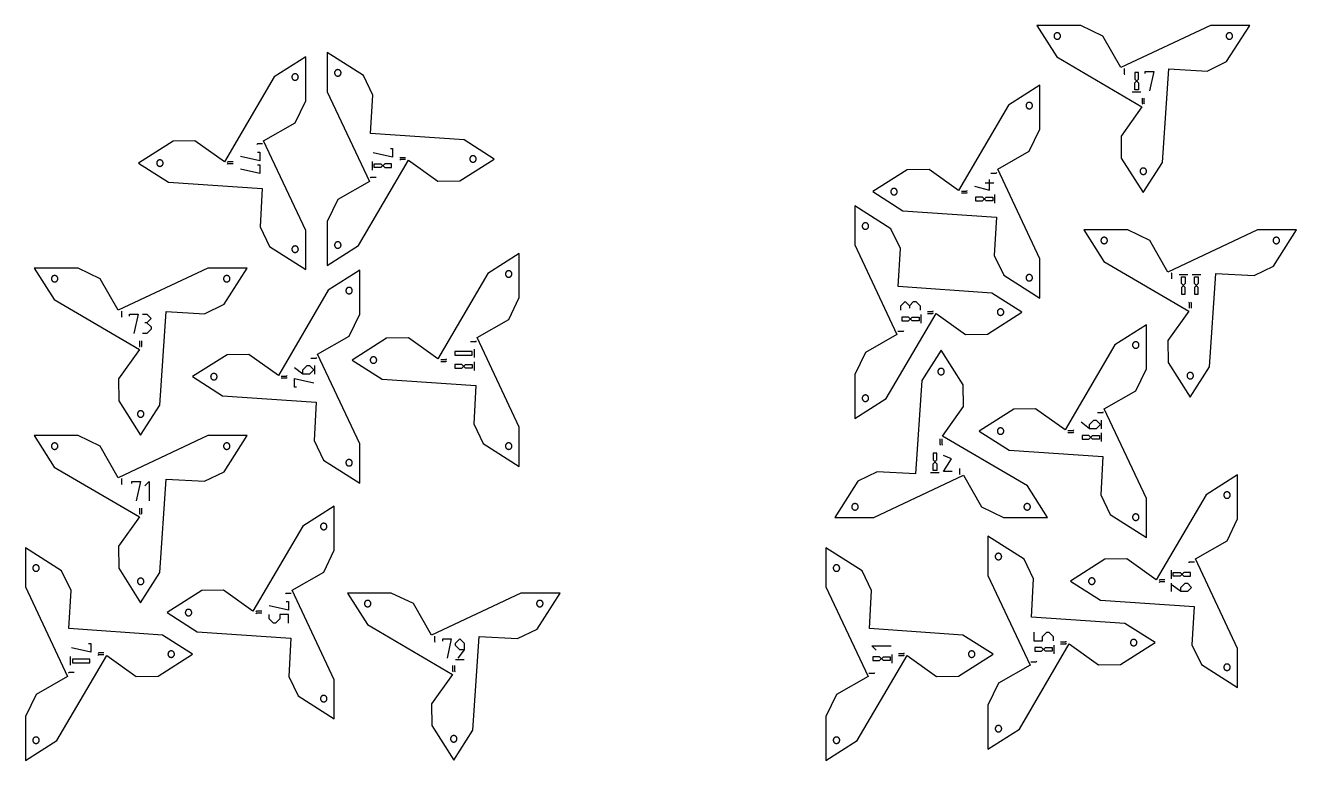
# Model space of a CAD drawing. Header units: centimetres. Extents: x 28 to 347, y 121 to 156.
# Drawn here: x 287.5 to 346.6, y 121.4 to 155.5 of the extents above; entities that cross this region are included whole.
import ezdxf

# ---------------------------------------------------------------- set-up
doc = ezdxf.new("R2010")
doc.units = ezdxf.units.CM
for name, color, linetype, true_color in [('Layer 01', 12, 'Continuous', 0xc80000), ('Layer 02', 192, 'Continuous', 0x7d26cd), ('Layer 03', 5, 'Continuous', 0x0000ff)]:
    doc.layers.add(name, color=color, linetype=linetype, true_color=true_color)

# ---------------------------------------------------------------- blocks, each defined once
blk = doc.blocks.new('k77')
at = {"layer": 'Layer 01'}
blk.add_lwpolyline([(300.525, 144.207), (300.525, 146.025), (298.566, 150.19), (300.033, 151.028), (300.525, 152.051), (300.525, 154.095), (299.064, 153.165), (296.745, 149.212), (295.378, 150.186), (294.361, 150.172), (292.758, 149.151), (294.156, 148.261), (298.506, 147.966), (298.406, 146.185), (298.845, 145.276)], close=True, dxfattribs=at)
for points in [[(300.033, 153), (299.883, 153), (299.883, 153.15), (299.883, 153.3), (300.033, 153.3), (300.183, 153.3), (300.183, 153.15), (300.183, 153), (300.033, 153)], [(293.75, 149), (293.6, 149), (293.6, 149.15), (293.6, 149.3), (293.75, 149.3), (293.9, 149.3), (293.9, 149.15), (293.9, 149), (293.75, 149)], [(300.033, 145), (299.883, 145), (299.883, 145.15), (299.883, 145.3), (300.033, 145.3), (300.183, 145.3), (300.183, 145.15), (300.183, 145), (300.033, 145)]]:
    blk.add_rational_spline(points, [1, 0.707106781187, 1, 0.707106781187, 1, 0.707106781187, 1, 0.707106781187, 1], degree=2, knots=[-0.9424778, -0.9424778, -0.9424778, -0.7068583, -0.7068583, -0.4712389, -0.4712389, -0.2356194, -0.2356194, 0, 0, 0], dxfattribs=at)
at = {"layer": 'Layer 02'}
for p, q in [((298.39, 149.263), (297.49, 149.463)), ((298.29, 149.663), (298.39, 149.663)), ((298.39, 149.663), (298.39, 149.263)), ((298.29, 149.063), (298.39, 149.063)), ((298.39, 149.063), (298.39, 148.663)), ((298.39, 148.663), (297.49, 148.863))]:
    blk.add_line(p, q, dxfattribs=at)
at = {"layer": 'Layer 03'}
for p, q in [((298.524, 150.039), (298.284, 150.039)), ((297.15, 149.209), (296.91, 149.209)), ((297.15, 149.119), (296.91, 149.119))]:
    blk.add_line(p, q, dxfattribs=at)
for centre in [(298.284, 150.009), (296.91, 149.179), (296.91, 149.089)]:
    blk.add_arc(centre, 0.03, 90, 180, dxfattribs=at)
blk = doc.blocks.new('k73')
at = {"layer": 'Layer 01'}
blk.add_lwpolyline([(297.799, 144.269), (295.981, 144.269), (291.816, 142.311), (290.977, 143.778), (289.955, 144.269), (287.91, 144.269), (288.84, 142.809), (292.794, 140.489), (291.82, 139.123), (291.834, 138.106), (292.855, 136.503), (293.744, 137.901), (294.04, 142.25), (295.821, 142.151), (296.729, 142.589)], close=True, dxfattribs=at)
for points in [[(289.006, 143.778), (289.006, 143.628), (288.856, 143.628), (288.706, 143.628), (288.706, 143.778), (288.706, 143.928), (288.856, 143.928), (289.006, 143.928), (289.006, 143.778)], [(297.006, 143.778), (297.006, 143.628), (296.856, 143.628), (296.706, 143.628), (296.706, 143.778), (296.706, 143.928), (296.856, 143.928), (297.006, 143.928), (297.006, 143.778)], [(293.006, 137.494), (293.006, 137.344), (292.856, 137.344), (292.706, 137.344), (292.706, 137.494), (292.706, 137.644), (292.856, 137.644), (293.006, 137.644), (293.006, 137.494)]]:
    blk.add_rational_spline(points, [1, 0.707106781187, 1, 0.707106781187, 1, 0.707106781187, 1, 0.707106781187, 1], degree=2, knots=[-0.9424778, -0.9424778, -0.9424778, -0.7068583, -0.7068583, -0.4712389, -0.4712389, -0.2356194, -0.2356194, 0, 0, 0], dxfattribs=at)
at = {"layer": 'Layer 02'}
for p, q in [((292.343, 142.035), (292.343, 142.135)), ((292.343, 142.135), (292.743, 142.135)), ((292.743, 142.135), (292.543, 141.235)), ((292.943, 142.135), (293.143, 142.135)), ((293.143, 142.135), (293.343, 141.935)), ((293.343, 141.935), (293.143, 141.735)), ((293.143, 141.235), (292.943, 141.235)), ((293.143, 141.735), (293.043, 141.735)), ((293.143, 141.735), (293.343, 141.535)), ((293.343, 141.435), (293.143, 141.235)), ((293.343, 141.535), (293.343, 141.435))]:
    blk.add_line(p, q, dxfattribs=at)
at = {"layer": 'Layer 03'}
for p, q in [((291.967, 142.269), (291.967, 142.029)), ((292.797, 140.895), (292.797, 140.655)), ((292.887, 140.895), (292.887, 140.655))]:
    blk.add_line(p, q, dxfattribs=at)
for centre in [(291.997, 142.029), (292.827, 140.655), (292.917, 140.655)]:
    blk.add_arc(centre, 0.03, 180, 270, dxfattribs=at)
blk = doc.blocks.new('k71')
at = {"layer": 'Layer 01'}
blk.add_lwpolyline([(297.799, 136.489), (295.981, 136.489), (291.816, 134.531), (290.977, 135.998), (289.955, 136.489), (287.91, 136.489), (288.84, 135.028), (292.794, 132.709), (291.82, 131.343), (291.834, 130.325), (292.855, 128.723), (293.744, 130.12), (294.04, 134.47), (295.821, 134.371), (296.729, 134.809)], close=True, dxfattribs=at)
for points in [[(289.006, 135.998), (289.006, 135.848), (288.856, 135.848), (288.706, 135.848), (288.706, 135.998), (288.706, 136.148), (288.856, 136.148), (289.006, 136.148), (289.006, 135.998)], [(297.006, 135.998), (297.006, 135.848), (296.856, 135.848), (296.706, 135.848), (296.706, 135.998), (296.706, 136.148), (296.856, 136.148), (297.006, 136.148), (297.006, 135.998)], [(293.006, 129.714), (293.006, 129.564), (292.856, 129.564), (292.706, 129.564), (292.706, 129.714), (292.706, 129.864), (292.856, 129.864), (293.006, 129.864), (293.006, 129.714)]]:
    blk.add_rational_spline(points, [1, 0.707106781187, 1, 0.707106781187, 1, 0.707106781187, 1, 0.707106781187, 1], degree=2, knots=[-0.9424778, -0.9424778, -0.9424778, -0.7068583, -0.7068583, -0.4712389, -0.4712389, -0.2356194, -0.2356194, 0, 0, 0], dxfattribs=at)
at = {"layer": 'Layer 02'}
for p, q in [((292.443, 134.255), (292.443, 134.355)), ((292.443, 134.355), (292.843, 134.355)), ((292.843, 134.355), (292.643, 133.455)), ((293.043, 134.155), (293.243, 134.355)), ((293.243, 134.355), (293.243, 133.455))]:
    blk.add_line(p, q, dxfattribs=at)
at = {"layer": 'Layer 03'}
for p, q in [((291.967, 134.489), (291.967, 134.249)), ((292.797, 133.115), (292.797, 132.875)), ((292.887, 133.115), (292.887, 132.875))]:
    blk.add_line(p, q, dxfattribs=at)
for centre in [(291.997, 134.249), (292.827, 132.875), (292.917, 132.875)]:
    blk.add_arc(centre, 0.03, 180, 270, dxfattribs=at)
blk = doc.blocks.new('k70')
at = {"layer": 'Layer 01'}
blk.add_lwpolyline([(287.499, 131.276), (287.499, 129.458), (289.458, 125.293), (287.991, 124.455), (287.499, 123.432), (287.499, 121.387), (288.96, 122.317), (291.279, 126.271), (292.646, 125.297), (293.663, 125.311), (295.266, 126.332), (293.868, 127.222), (289.519, 127.517), (289.618, 129.298), (289.179, 130.207)], close=True, dxfattribs=at)
for points in [[(287.991, 130.183), (287.841, 130.183), (287.841, 130.333), (287.841, 130.483), (287.991, 130.483), (288.141, 130.483), (288.141, 130.333), (288.141, 130.183), (287.991, 130.183)], [(294.274, 126.183), (294.124, 126.183), (294.124, 126.333), (294.124, 126.483), (294.274, 126.483), (294.424, 126.483), (294.424, 126.333), (294.424, 126.183), (294.274, 126.183)], [(287.991, 122.183), (287.841, 122.183), (287.841, 122.333), (287.841, 122.483), (287.991, 122.483), (288.141, 122.483), (288.141, 122.333), (288.141, 122.183), (287.991, 122.183)]]:
    blk.add_rational_spline(points, [1, 0.707106781187, 1, 0.707106781187, 1, 0.707106781187, 1, 0.707106781187, 1], degree=2, knots=[-0.9424778, -0.9424778, -0.9424778, -0.7068583, -0.7068583, -0.4712389, -0.4712389, -0.2356194, -0.2356194, 0, 0, 0], dxfattribs=at)
at = {"layer": 'Layer 02'}
for p, q in [((290.534, 126.42), (289.634, 126.62)), ((290.434, 126.82), (290.534, 126.82)), ((290.534, 126.82), (290.534, 126.42)), ((289.584, 126.22), (289.584, 125.82)), ((290.487, 126.105), (289.681, 126.105)), ((289.681, 126.105), (289.681, 125.935)), ((289.681, 125.935), (290.487, 125.935)), ((290.487, 125.935), (290.487, 126.105))]:
    blk.add_line(p, q, dxfattribs=at)
at = {"layer": 'Layer 03'}
for p, q in [((291.144, 126.394), (290.904, 126.394)), ((291.144, 126.304), (290.904, 126.304)), ((289.77, 125.474), (289.53, 125.474))]:
    blk.add_line(p, q, dxfattribs=at)
for centre in [(290.904, 126.364), (290.904, 126.274), (289.53, 125.444)]:
    blk.add_arc(centre, 0.03, 90, 180, dxfattribs=at)
blk = doc.blocks.new('k75')
at = {"layer": 'Layer 01'}
blk.add_lwpolyline([(301.855, 123.323), (301.855, 125.141), (299.896, 129.306), (301.363, 130.144), (301.855, 131.167), (301.855, 133.211), (300.394, 132.281), (298.075, 128.327), (296.708, 129.302), (295.691, 129.287), (294.088, 128.267), (295.486, 127.377), (299.836, 127.081), (299.736, 125.301), (300.175, 124.392)], close=True, dxfattribs=at)
for points in [[(301.363, 132.115), (301.213, 132.115), (301.213, 132.265), (301.213, 132.415), (301.363, 132.415), (301.513, 132.415), (301.513, 132.265), (301.513, 132.115), (301.363, 132.115)], [(295.08, 128.115), (294.93, 128.115), (294.93, 128.265), (294.93, 128.415), (295.08, 128.415), (295.23, 128.415), (295.23, 128.265), (295.23, 128.115), (295.08, 128.115)], [(301.363, 124.115), (301.213, 124.115), (301.213, 124.265), (301.213, 124.415), (301.363, 124.415), (301.513, 124.415), (301.513, 124.265), (301.513, 124.115), (301.363, 124.115)]]:
    blk.add_rational_spline(points, [1, 0.707106781187, 1, 0.707106781187, 1, 0.707106781187, 1, 0.707106781187, 1], degree=2, knots=[-0.9424778, -0.9424778, -0.9424778, -0.7068583, -0.7068583, -0.4712389, -0.4712389, -0.2356194, -0.2356194, 0, 0, 0], dxfattribs=at)
at = {"layer": 'Layer 02'}
for p, q in [((299.721, 128.378), (298.821, 128.578)), ((299.621, 128.778), (299.721, 128.778)), ((299.721, 128.778), (299.721, 128.378)), ((298.821, 127.978), (298.821, 128.178)), ((299.021, 127.778), (298.821, 127.978)), ((299.121, 127.778), (299.021, 127.778)), ((299.321, 127.978), (299.121, 127.778)), ((299.721, 128.178), (299.321, 128.178)), ((299.321, 128.178), (299.321, 127.978)), ((299.721, 127.778), (299.721, 128.178))]:
    blk.add_line(p, q, dxfattribs=at)
at = {"layer": 'Layer 03'}
for p, q in [((299.855, 129.154), (299.615, 129.154)), ((298.48, 128.325), (298.24, 128.325)), ((298.48, 128.235), (298.24, 128.235))]:
    blk.add_line(p, q, dxfattribs=at)
for centre in [(299.615, 129.124), (298.24, 128.295), (298.24, 128.205)]:
    blk.add_arc(centre, 0.03, 90, 180, dxfattribs=at)
blk = doc.blocks.new('k76')
at = {"layer": 'Layer 01'}
blk.add_lwpolyline([(303.034, 134.283), (303.034, 136.101), (301.075, 140.266), (302.542, 141.104), (303.034, 142.127), (303.034, 144.172), (301.573, 143.242), (299.253, 139.288), (297.887, 140.262), (296.87, 140.248), (295.267, 139.227), (296.665, 138.337), (301.014, 138.042), (300.915, 136.261), (301.354, 135.352)], close=True, dxfattribs=at)
for points in [[(302.542, 143.376), (302.692, 143.376), (302.692, 143.226), (302.692, 143.076), (302.542, 143.076), (302.392, 143.076), (302.392, 143.226), (302.392, 143.376), (302.542, 143.376)], [(296.258, 139.376), (296.408, 139.376), (296.408, 139.226), (296.408, 139.076), (296.258, 139.076), (296.108, 139.076), (296.108, 139.226), (296.108, 139.376), (296.258, 139.376)], [(302.542, 135.376), (302.692, 135.376), (302.692, 135.226), (302.692, 135.076), (302.542, 135.076), (302.392, 135.076), (302.392, 135.226), (302.392, 135.376), (302.542, 135.376)]]:
    blk.add_rational_spline(points, [1, 0.707106781187, 1, 0.707106781187, 1, 0.707106781187, 1, 0.707106781187, 1], degree=2, knots=[-0.9424778, -0.9424778, -0.9424778, -0.7068583, -0.7068583, -0.4712389, -0.4712389, -0.2356194, -0.2356194, 0, 0, 0], dxfattribs=at)
at = {"layer": 'Layer 02'}
for p, q in [((300.399, 139.339), (299.999, 139.639)), ((300.399, 139.539), (300.599, 139.739)), ((300.399, 139.339), (300.399, 139.539)), ((300.599, 139.739), (300.699, 139.739)), ((300.699, 139.739), (300.899, 139.539)), ((300.899, 139.539), (300.699, 139.339)), ((300.949, 139.339), (300.949, 139.739)), ((299.999, 138.739), (299.999, 139.139)), ((299.999, 139.139), (300.899, 138.939)), ((300.699, 139.339), (300.399, 139.339)), ((300.099, 138.739), (299.999, 138.739))]:
    blk.add_line(p, q, dxfattribs=at)
at = {"layer": 'Layer 03'}
for p, q in [((300.763, 140.085), (301.003, 140.085)), ((299.389, 139.255), (299.629, 139.255)), ((299.389, 139.165), (299.629, 139.165))]:
    blk.add_line(p, q, dxfattribs=at)
for centre in [(301.003, 140.115), (299.629, 139.285), (299.629, 139.195)]:
    blk.add_arc(centre, 0.03, 270, 0, dxfattribs=at)
blk = doc.blocks.new('k78')
at = {"layer": 'Layer 01'}
blk.add_lwpolyline([(301.525, 154.285), (301.525, 152.467), (303.483, 148.302), (302.017, 147.464), (301.525, 146.441), (301.525, 144.397), (302.986, 145.327), (305.305, 149.28), (306.671, 148.306), (307.689, 148.321), (309.291, 149.341), (307.894, 150.231), (303.544, 150.526), (303.644, 152.307), (303.205, 153.216)], close=True, dxfattribs=at)
for points in [[(302.017, 153.193), (301.867, 153.193), (301.867, 153.343), (301.867, 153.493), (302.017, 153.493), (302.167, 153.493), (302.167, 153.343), (302.167, 153.193), (302.017, 153.193)], [(308.3, 149.193), (308.15, 149.193), (308.15, 149.343), (308.15, 149.493), (308.3, 149.493), (308.45, 149.493), (308.45, 149.343), (308.45, 149.193), (308.3, 149.193)], [(302.017, 145.193), (301.867, 145.193), (301.867, 145.343), (301.867, 145.493), (302.017, 145.493), (302.167, 145.493), (302.167, 145.343), (302.167, 145.193), (302.017, 145.193)]]:
    blk.add_rational_spline(points, [1, 0.707106781187, 1, 0.707106781187, 1, 0.707106781187, 1, 0.707106781187, 1], degree=2, knots=[-0.9424778, -0.9424778, -0.9424778, -0.7068583, -0.7068583, -0.4712389, -0.4712389, -0.2356194, -0.2356194, 0, 0, 0], dxfattribs=at)
at = {"layer": 'Layer 02'}
for p, q in [((304.559, 149.429), (303.659, 149.629)), ((304.459, 149.829), (304.559, 149.829)), ((304.559, 149.829), (304.559, 149.429)), ((303.609, 149.229), (303.609, 148.829)), ((303.706, 148.944), (303.706, 149.114)), ((303.706, 149.114), (304.022, 149.114)), ((304.022, 148.944), (303.706, 148.944)), ((304.197, 149.114), (304.022, 148.944)), ((304.022, 149.114), (304.197, 148.944)), ((304.512, 149.114), (304.197, 149.114)), ((304.197, 148.944), (304.512, 148.944)), ((304.512, 148.944), (304.512, 149.114))]:
    blk.add_line(p, q, dxfattribs=at)
at = {"layer": 'Layer 03'}
for p, q in [((305.169, 149.403), (304.929, 149.403)), ((305.169, 149.313), (304.929, 149.313)), ((303.795, 148.484), (303.555, 148.484))]:
    blk.add_line(p, q, dxfattribs=at)
for centre in [(304.929, 149.373), (304.929, 149.283), (303.555, 148.454)]:
    blk.add_arc(centre, 0.03, 90, 180, dxfattribs=at)
blk = doc.blocks.new('k80')
at = {"layer": 'Layer 01'}
blk.add_lwpolyline([(310.45, 135.057), (310.45, 136.875), (308.491, 141.04), (309.958, 141.878), (310.45, 142.901), (310.45, 144.945), (308.989, 144.015), (306.67, 140.061), (305.303, 141.036), (304.286, 141.021), (302.683, 140.001), (304.081, 139.111), (308.431, 138.815), (308.331, 137.035), (308.77, 136.126)], close=True, dxfattribs=at)
for points in [[(309.958, 144.149), (310.108, 144.149), (310.108, 143.999), (310.108, 143.849), (309.958, 143.849), (309.808, 143.849), (309.808, 143.999), (309.808, 144.149), (309.958, 144.149)], [(303.675, 140.149), (303.825, 140.149), (303.825, 139.999), (303.825, 139.849), (303.675, 139.849), (303.525, 139.849), (303.525, 139.999), (303.525, 140.149), (303.675, 140.149)], [(309.958, 136.149), (310.108, 136.149), (310.108, 135.999), (310.108, 135.849), (309.958, 135.849), (309.808, 135.849), (309.808, 135.999), (309.808, 136.149), (309.958, 136.149)]]:
    blk.add_rational_spline(points, [1, 0.707106781187, 1, 0.707106781187, 1, 0.707106781187, 1, 0.707106781187, 1], degree=2, knots=[-0.9424778, -0.9424778, -0.9424778, -0.7068583, -0.7068583, -0.4712389, -0.4712389, -0.2356194, -0.2356194, 0, 0, 0], dxfattribs=at)
at = {"layer": 'Layer 02'}
for p, q in [((308.268, 140.397), (307.463, 140.397)), ((307.463, 140.397), (307.463, 140.228)), ((307.463, 140.228), (308.268, 140.228)), ((308.268, 140.228), (308.268, 140.397)), ((308.365, 140.112), (308.365, 140.512)), ((307.778, 139.797), (307.463, 139.797)), ((307.463, 139.797), (307.463, 139.628)), ((307.463, 139.628), (307.778, 139.628)), ((307.778, 139.628), (307.953, 139.797)), ((307.953, 139.628), (307.778, 139.797)), ((307.953, 139.797), (308.268, 139.797)), ((308.268, 139.628), (307.953, 139.628)), ((308.268, 139.797), (308.268, 139.628)), ((308.365, 139.512), (308.365, 139.912))]:
    blk.add_line(p, q, dxfattribs=at)
at = {"layer": 'Layer 03'}
for p, q in [((308.179, 140.858), (308.419, 140.858)), ((306.805, 140.029), (307.045, 140.029)), ((306.805, 139.939), (307.045, 139.939))]:
    blk.add_line(p, q, dxfattribs=at)
for centre in [(308.419, 140.888), (307.045, 140.059), (307.045, 139.969)]:
    blk.add_arc(centre, 0.03, 270, 0, dxfattribs=at)
blk = doc.blocks.new('k79')
at = {"layer": 'Layer 01'}
blk.add_lwpolyline([(312.348, 129.174), (310.53, 129.174), (306.365, 127.216), (305.527, 128.682), (304.504, 129.174), (302.46, 129.174), (303.39, 127.713), (307.343, 125.394), (306.369, 124.028), (306.384, 123.01), (307.404, 121.407), (308.294, 122.805), (308.589, 127.155), (310.37, 127.055), (311.279, 127.494)], close=True, dxfattribs=at)
for points in [[(303.556, 128.682), (303.556, 128.532), (303.406, 128.532), (303.256, 128.532), (303.256, 128.682), (303.256, 128.832), (303.406, 128.832), (303.556, 128.832), (303.556, 128.682)], [(311.556, 128.682), (311.556, 128.532), (311.406, 128.532), (311.256, 128.532), (311.256, 128.682), (311.256, 128.832), (311.406, 128.832), (311.556, 128.832), (311.556, 128.682)], [(307.556, 122.399), (307.556, 122.249), (307.406, 122.249), (307.256, 122.249), (307.256, 122.399), (307.256, 122.549), (307.406, 122.549), (307.556, 122.549), (307.556, 122.399)]]:
    blk.add_rational_spline(points, [1, 0.707106781187, 1, 0.707106781187, 1, 0.707106781187, 1, 0.707106781187, 1], degree=2, knots=[-0.9424778, -0.9424778, -0.9424778, -0.7068583, -0.7068583, -0.4712389, -0.4712389, -0.2356194, -0.2356194, 0, 0, 0], dxfattribs=at)
at = {"layer": 'Layer 02'}
for p, q in [((306.892, 126.94), (306.892, 127.04)), ((306.892, 127.04), (307.292, 127.04)), ((307.292, 127.04), (307.092, 126.14)), ((307.492, 126.84), (307.692, 127.04)), ((307.692, 127.04), (307.892, 126.84)), ((307.492, 126.74), (307.492, 126.84)), ((307.692, 126.54), (307.492, 126.74)), ((307.892, 126.54), (307.592, 126.14)), ((307.892, 126.54), (307.692, 126.54)), ((307.892, 126.84), (307.892, 126.54)), ((307.492, 126.09), (307.892, 126.09))]:
    blk.add_line(p, q, dxfattribs=at)
at = {"layer": 'Layer 03'}
for p, q in [((306.517, 127.174), (306.517, 126.934)), ((307.346, 125.8), (307.346, 125.56)), ((307.436, 125.8), (307.436, 125.56))]:
    blk.add_line(p, q, dxfattribs=at)
for centre in [(306.547, 126.934), (307.376, 125.56), (307.466, 125.56)]:
    blk.add_arc(centre, 0.03, 180, 270, dxfattribs=at)
blk = doc.blocks.new('k87')
at = {"layer": 'Layer 01'}
blk.add_lwpolyline([(344.395, 155.548), (342.577, 155.548), (338.412, 153.59), (337.573, 155.056), (336.551, 155.548), (334.506, 155.548), (335.436, 154.087), (339.39, 151.768), (338.416, 150.402), (338.43, 149.384), (339.451, 147.781), (340.341, 149.179), (340.636, 153.529), (342.417, 153.429), (343.325, 153.868)], close=True, dxfattribs=at)
for points in [[(335.602, 155.056), (335.602, 154.906), (335.452, 154.906), (335.302, 154.906), (335.302, 155.056), (335.302, 155.206), (335.452, 155.206), (335.602, 155.206), (335.602, 155.056)], [(343.602, 155.056), (343.602, 154.906), (343.452, 154.906), (343.302, 154.906), (343.302, 155.056), (343.302, 155.206), (343.452, 155.206), (343.602, 155.206), (343.602, 155.056)], [(339.602, 148.773), (339.602, 148.623), (339.452, 148.623), (339.302, 148.623), (339.302, 148.773), (339.302, 148.923), (339.452, 148.923), (339.602, 148.923), (339.602, 148.773)]]:
    blk.add_rational_spline(points, [1, 0.707106781187, 1, 0.707106781187, 1, 0.707106781187, 1, 0.707106781187, 1], degree=2, knots=[-0.9424778, -0.9424778, -0.9424778, -0.7068583, -0.7068583, -0.4712389, -0.4712389, -0.2356194, -0.2356194, 0, 0, 0], dxfattribs=at)
at = {"layer": 'Layer 02'}
for p, q in [((339.054, 153.367), (339.054, 153.051)), ((339.224, 153.367), (339.054, 153.367)), ((339.054, 153.051), (339.224, 152.876)), ((339.054, 152.876), (339.224, 153.051)), ((339.224, 153.051), (339.224, 153.367)), ((339.539, 153.314), (339.539, 153.414)), ((339.539, 153.414), (339.939, 153.414)), ((339.939, 153.414), (339.739, 152.514)), ((338.939, 152.464), (339.339, 152.464)), ((339.054, 152.561), (339.054, 152.876)), ((339.224, 152.561), (339.054, 152.561)), ((339.224, 152.876), (339.224, 152.561))]:
    blk.add_line(p, q, dxfattribs=at)
at = {"layer": 'Layer 03'}
for p, q in [((338.563, 153.548), (338.563, 153.308)), ((339.393, 152.174), (339.393, 151.934)), ((339.483, 152.174), (339.483, 151.934))]:
    blk.add_line(p, q, dxfattribs=at)
for centre in [(338.593, 153.308), (339.423, 151.934), (339.513, 151.934)]:
    blk.add_arc(centre, 0.03, 180, 270, dxfattribs=at)
blk = doc.blocks.new('k84')
at = {"layer": 'Layer 01'}
blk.add_lwpolyline([(334.643, 142.88), (334.643, 144.698), (332.684, 148.863), (334.151, 149.702), (334.643, 150.724), (334.643, 152.769), (333.182, 151.839), (330.862, 147.885), (329.496, 148.86), (328.479, 148.845), (326.876, 147.825), (328.274, 146.935), (332.623, 146.639), (332.524, 144.859), (332.963, 143.95)], close=True, dxfattribs=at)
for points in [[(334.151, 151.973), (334.301, 151.973), (334.301, 151.823), (334.301, 151.673), (334.151, 151.673), (334.001, 151.673), (334.001, 151.823), (334.001, 151.973), (334.151, 151.973)], [(327.867, 147.973), (328.017, 147.973), (328.017, 147.823), (328.017, 147.673), (327.867, 147.673), (327.717, 147.673), (327.717, 147.823), (327.717, 147.973), (327.867, 147.973)], [(334.151, 143.973), (334.301, 143.973), (334.301, 143.823), (334.301, 143.673), (334.151, 143.673), (334.001, 143.673), (334.001, 143.823), (334.001, 143.973), (334.151, 143.973)]]:
    blk.add_rational_spline(points, [1, 0.707106781187, 1, 0.707106781187, 1, 0.707106781187, 1, 0.707106781187, 1], degree=2, knots=[-0.9424778, -0.9424778, -0.9424778, -0.7068583, -0.7068583, -0.4712389, -0.4712389, -0.2356194, -0.2356194, 0, 0, 0], dxfattribs=at)
at = {"layer": 'Layer 02'}
for p, q in [((332.308, 147.886), (332.308, 148.386)), ((331.608, 148.086), (332.308, 147.886)), ((332.108, 148.236), (332.508, 148.236)), ((331.971, 147.571), (331.655, 147.571)), ((331.655, 147.571), (331.655, 147.401)), ((331.655, 147.401), (331.971, 147.401)), ((331.971, 147.401), (332.146, 147.571)), ((332.146, 147.401), (331.971, 147.571)), ((332.146, 147.571), (332.461, 147.571)), ((332.461, 147.401), (332.146, 147.401)), ((332.461, 147.571), (332.461, 147.401)), ((332.558, 147.286), (332.558, 147.686))]:
    blk.add_line(p, q, dxfattribs=at)
at = {"layer": 'Layer 03'}
for p, q in [((332.372, 148.682), (332.612, 148.682)), ((330.998, 147.852), (331.238, 147.852)), ((330.998, 147.762), (331.238, 147.762))]:
    blk.add_line(p, q, dxfattribs=at)
for centre in [(332.612, 148.712), (331.238, 147.882), (331.238, 147.792)]:
    blk.add_arc(centre, 0.03, 270, 0, dxfattribs=at)
blk = doc.blocks.new('k83')
at = {"layer": 'Layer 01'}
blk.add_lwpolyline([(326.044, 147.169), (326.044, 145.351), (328.003, 141.186), (326.536, 140.347), (326.044, 139.325), (326.044, 137.28), (327.505, 138.21), (329.824, 142.164), (331.191, 141.189), (332.208, 141.204), (333.811, 142.224), (332.413, 143.114), (328.063, 143.41), (328.163, 145.19), (327.724, 146.099)], close=True, dxfattribs=at)
for points in [[(326.536, 146.376), (326.686, 146.376), (326.686, 146.226), (326.686, 146.076), (326.536, 146.076), (326.386, 146.076), (326.386, 146.226), (326.386, 146.376), (326.536, 146.376)], [(332.819, 142.376), (332.969, 142.376), (332.969, 142.226), (332.969, 142.076), (332.819, 142.076), (332.669, 142.076), (332.669, 142.226), (332.669, 142.376), (332.819, 142.376)], [(326.536, 138.376), (326.686, 138.376), (326.686, 138.226), (326.686, 138.076), (326.536, 138.076), (326.386, 138.076), (326.386, 138.226), (326.386, 138.376), (326.536, 138.376)]]:
    blk.add_rational_spline(points, [1, 0.707106781187, 1, 0.707106781187, 1, 0.707106781187, 1, 0.707106781187, 1], degree=2, knots=[-0.9424778, -0.9424778, -0.9424778, -0.7068583, -0.7068583, -0.4712389, -0.4712389, -0.2356194, -0.2356194, 0, 0, 0], dxfattribs=at)
at = {"layer": 'Layer 02'}
for p, q in [((328.179, 142.513), (328.379, 142.713)), ((328.179, 142.313), (328.179, 142.513)), ((328.379, 142.713), (328.579, 142.513)), ((328.579, 142.513), (328.779, 142.713)), ((328.579, 142.513), (328.579, 142.413)), ((328.779, 142.713), (328.879, 142.713)), ((328.879, 142.713), (329.079, 142.513)), ((329.079, 142.513), (329.079, 142.313)), ((328.541, 141.998), (328.226, 141.998)), ((328.226, 141.998), (328.226, 141.828)), ((328.226, 141.828), (328.541, 141.828)), ((328.541, 141.828), (328.716, 141.998)), ((328.716, 141.828), (328.541, 141.998)), ((328.716, 141.998), (329.031, 141.998)), ((329.031, 141.828), (328.716, 141.828)), ((329.031, 141.998), (329.031, 141.828)), ((329.129, 141.713), (329.129, 142.113))]:
    blk.add_line(p, q, dxfattribs=at)
at = {"layer": 'Layer 03'}
for p, q in [((329.419, 142.257), (329.659, 142.257)), ((329.419, 142.167), (329.659, 142.167)), ((328.045, 141.337), (328.285, 141.337))]:
    blk.add_line(p, q, dxfattribs=at)
for centre in [(329.659, 142.287), (329.659, 142.197), (328.285, 141.367)]:
    blk.add_arc(centre, 0.03, 270, 0, dxfattribs=at)
blk = doc.blocks.new('k88')
at = {"layer": 'Layer 01'}
blk.add_lwpolyline([(346.574, 146.047), (344.756, 146.047), (340.592, 144.089), (339.753, 145.555), (338.73, 146.047), (336.686, 146.047), (337.616, 144.586), (341.57, 142.267), (340.595, 140.901), (340.61, 139.883), (341.63, 138.281), (342.52, 139.678), (342.816, 144.028), (344.596, 143.928), (345.505, 144.367)], close=True, dxfattribs=at)
for points in [[(337.482, 145.555), (337.482, 145.705), (337.632, 145.705), (337.782, 145.705), (337.782, 145.555), (337.782, 145.405), (337.632, 145.405), (337.482, 145.405), (337.482, 145.555)], [(345.482, 145.555), (345.482, 145.705), (345.632, 145.705), (345.782, 145.705), (345.782, 145.555), (345.782, 145.405), (345.632, 145.405), (345.482, 145.405), (345.482, 145.555)], [(341.482, 139.272), (341.482, 139.422), (341.632, 139.422), (341.782, 139.422), (341.782, 139.272), (341.782, 139.122), (341.632, 139.122), (341.482, 139.122), (341.482, 139.272)]]:
    blk.add_rational_spline(points, [1, 0.707106781187, 1, 0.707106781187, 1, 0.707106781187, 1, 0.707106781187, 1], degree=2, knots=[-0.9424778, -0.9424778, -0.9424778, -0.7068583, -0.7068583, -0.4712389, -0.4712389, -0.2356194, -0.2356194, 0, 0, 0], dxfattribs=at)
at = {"layer": 'Layer 02'}
for p, q in [((341.519, 143.963), (341.119, 143.963)), ((341.234, 143.55), (341.234, 143.866)), ((341.234, 143.866), (341.404, 143.866)), ((341.404, 143.866), (341.404, 143.55)), ((342.119, 143.963), (341.719, 143.963)), ((341.834, 143.55), (341.834, 143.866)), ((341.834, 143.866), (342.004, 143.866)), ((342.004, 143.866), (342.004, 143.55)), ((341.404, 143.375), (341.234, 143.55)), ((341.404, 143.55), (341.234, 143.375)), ((341.234, 143.375), (341.234, 143.06)), ((341.234, 143.06), (341.404, 143.06)), ((341.404, 143.06), (341.404, 143.375)), ((342.004, 143.375), (341.834, 143.55)), ((342.004, 143.55), (341.834, 143.375)), ((341.834, 143.375), (341.834, 143.06)), ((341.834, 143.06), (342.004, 143.06)), ((342.004, 143.06), (342.004, 143.375))]:
    blk.add_line(p, q, dxfattribs=at)
at = {"layer": 'Layer 03'}
for p, q in [((340.773, 143.777), (340.773, 144.017)), ((341.603, 142.403), (341.603, 142.643)), ((341.693, 142.403), (341.693, 142.643))]:
    blk.add_line(p, q, dxfattribs=at)
for centre in [(340.743, 144.017), (341.573, 142.643), (341.663, 142.643)]:
    blk.add_arc(centre, 0.03, 0, 90, dxfattribs=at)
blk = doc.blocks.new('k86')
at = {"layer": 'Layer 01'}
blk.add_lwpolyline([(339.593, 131.754), (339.593, 133.572), (337.634, 137.737), (339.101, 138.576), (339.593, 139.598), (339.593, 141.643), (338.132, 140.713), (335.813, 136.759), (334.446, 137.733), (333.429, 137.719), (331.826, 136.698), (333.224, 135.809), (337.573, 135.513), (337.474, 133.732), (337.913, 132.824)], close=True, dxfattribs=at)
for points in [[(339.101, 140.847), (339.251, 140.847), (339.251, 140.697), (339.251, 140.547), (339.101, 140.547), (338.951, 140.547), (338.951, 140.697), (338.951, 140.847), (339.101, 140.847)], [(332.818, 136.847), (332.968, 136.847), (332.968, 136.697), (332.968, 136.547), (332.818, 136.547), (332.668, 136.547), (332.668, 136.697), (332.668, 136.847), (332.818, 136.847)], [(339.101, 132.847), (339.251, 132.847), (339.251, 132.697), (339.251, 132.547), (339.101, 132.547), (338.951, 132.547), (338.951, 132.697), (338.951, 132.847), (339.101, 132.847)]]:
    blk.add_rational_spline(points, [1, 0.707106781187, 1, 0.707106781187, 1, 0.707106781187, 1, 0.707106781187, 1], degree=2, knots=[-0.9424778, -0.9424778, -0.9424778, -0.7068583, -0.7068583, -0.4712389, -0.4712389, -0.2356194, -0.2356194, 0, 0, 0], dxfattribs=at)
at = {"layer": 'Layer 02'}
for p, q in [((336.958, 136.81), (336.558, 137.11)), ((336.958, 137.01), (337.158, 137.21)), ((337.158, 137.21), (337.258, 137.21)), ((337.258, 137.21), (337.458, 137.01)), ((337.508, 136.81), (337.508, 137.21)), ((336.921, 136.495), (336.606, 136.495)), ((336.606, 136.495), (336.606, 136.325)), ((336.921, 136.325), (337.096, 136.495)), ((337.096, 136.325), (336.921, 136.495)), ((336.958, 136.81), (336.958, 137.01)), ((337.258, 136.81), (336.958, 136.81)), ((337.096, 136.495), (337.411, 136.495)), ((337.458, 137.01), (337.258, 136.81)), ((337.411, 136.495), (337.411, 136.325)), ((337.508, 136.21), (337.508, 136.61)), ((336.606, 136.325), (336.921, 136.325)), ((337.411, 136.325), (337.096, 136.325))]:
    blk.add_line(p, q, dxfattribs=at)
at = {"layer": 'Layer 03'}
for p, q in [((337.322, 137.556), (337.562, 137.556)), ((335.948, 136.726), (336.188, 136.726)), ((335.948, 136.636), (336.188, 136.636))]:
    blk.add_line(p, q, dxfattribs=at)
for centre in [(337.562, 137.586), (336.188, 136.756), (336.188, 136.666)]:
    blk.add_arc(centre, 0.03, 270, 0, dxfattribs=at)
blk = doc.blocks.new('k82')
at = {"layer": 'Layer 01'}
blk.add_lwpolyline([(325.111, 132.687), (326.929, 132.687), (331.094, 134.646), (331.933, 133.179), (332.955, 132.687), (335, 132.687), (334.07, 134.148), (330.116, 136.467), (331.091, 137.834), (331.076, 138.851), (330.056, 140.454), (329.166, 139.056), (328.87, 134.706), (327.09, 134.806), (326.181, 134.367)], close=True, dxfattribs=at)
for points in [[(330.204, 139.462), (330.204, 139.312), (330.054, 139.312), (329.904, 139.312), (329.904, 139.462), (329.904, 139.612), (330.054, 139.612), (330.204, 139.612), (330.204, 139.462)], [(326.204, 133.179), (326.204, 133.029), (326.054, 133.029), (325.904, 133.029), (325.904, 133.179), (325.904, 133.329), (326.054, 133.329), (326.204, 133.329), (326.204, 133.179)], [(334.204, 133.179), (334.204, 133.029), (334.054, 133.029), (333.904, 133.029), (333.904, 133.179), (333.904, 133.329), (334.054, 133.329), (334.204, 133.329), (334.204, 133.179)]]:
    blk.add_rational_spline(points, [1, 0.707106781187, 1, 0.707106781187, 1, 0.707106781187, 1, 0.707106781187, 1], degree=2, knots=[-0.9424778, -0.9424778, -0.9424778, -0.7068583, -0.7068583, -0.4712389, -0.4712389, -0.2356194, -0.2356194, 0, 0, 0], dxfattribs=at)
at = {"layer": 'Layer 02'}
for p, q in [((329.682, 135.674), (329.682, 135.359)), ((329.852, 135.674), (329.682, 135.674)), ((329.682, 135.359), (329.852, 135.184)), ((329.682, 135.184), (329.852, 135.359)), ((329.852, 135.359), (329.852, 135.674)), ((330.536, 135.41), (330.167, 135.571)), ((330.167, 134.821), (330.536, 135.41)), ((329.567, 134.771), (329.967, 134.771)), ((329.682, 134.869), (329.682, 135.184)), ((329.852, 134.869), (329.682, 134.869)), ((329.852, 135.184), (329.852, 134.869)), ((330.567, 134.821), (330.167, 134.821))]:
    blk.add_line(p, q, dxfattribs=at)
at = {"layer": 'Layer 03'}
for p, q in [((329.993, 136.332), (329.993, 136.092)), ((330.083, 136.332), (330.083, 136.092)), ((330.913, 134.958), (330.913, 134.718))]:
    blk.add_line(p, q, dxfattribs=at)
for centre in [(330.023, 136.092), (330.113, 136.092), (330.943, 134.718)]:
    blk.add_arc(centre, 0.03, 180, 270, dxfattribs=at)
blk = doc.blocks.new('k81')
at = {"layer": 'Layer 01'}
blk.add_lwpolyline([(324.7, 131.276), (324.7, 129.458), (326.659, 125.293), (325.192, 124.455), (324.7, 123.432), (324.7, 121.387), (326.161, 122.317), (328.48, 126.271), (329.847, 125.297), (330.864, 125.311), (332.467, 126.332), (331.069, 127.222), (326.719, 127.517), (326.819, 129.298), (326.38, 130.207)], close=True, dxfattribs=at)
for points in [[(325.192, 130.483), (325.342, 130.483), (325.342, 130.333), (325.342, 130.183), (325.192, 130.183), (325.042, 130.183), (325.042, 130.333), (325.042, 130.483), (325.192, 130.483)], [(331.475, 126.483), (331.625, 126.483), (331.625, 126.333), (331.625, 126.183), (331.475, 126.183), (331.325, 126.183), (331.325, 126.333), (331.325, 126.483), (331.475, 126.483)], [(325.192, 122.483), (325.342, 122.483), (325.342, 122.333), (325.342, 122.183), (325.192, 122.183), (325.042, 122.183), (325.042, 122.333), (325.042, 122.483), (325.192, 122.483)]]:
    blk.add_rational_spline(points, [1, 0.707106781187, 1, 0.707106781187, 1, 0.707106781187, 1, 0.707106781187, 1], degree=2, knots=[-0.9424778, -0.9424778, -0.9424778, -0.7068583, -0.7068583, -0.4712389, -0.4712389, -0.2356194, -0.2356194, 0, 0, 0], dxfattribs=at)
at = {"layer": 'Layer 02'}
for p, q in [((327.035, 126.52), (326.835, 126.72)), ((326.835, 126.72), (327.735, 126.72)), ((327.197, 126.205), (326.882, 126.205)), ((326.882, 126.205), (326.882, 126.035)), ((326.882, 126.035), (327.197, 126.035)), ((327.197, 126.035), (327.372, 126.205)), ((327.372, 126.035), (327.197, 126.205)), ((327.372, 126.205), (327.687, 126.205)), ((327.687, 126.035), (327.372, 126.035)), ((327.687, 126.205), (327.687, 126.035)), ((327.785, 125.92), (327.785, 126.32))]:
    blk.add_line(p, q, dxfattribs=at)
at = {"layer": 'Layer 03'}
for p, q in [((328.075, 126.364), (328.315, 126.364)), ((328.075, 126.274), (328.315, 126.274)), ((326.701, 125.444), (326.941, 125.444))]:
    blk.add_line(p, q, dxfattribs=at)
for centre, end in [((328.315, 126.394), 360), ((328.315, 126.304), 0), ((326.941, 125.474), 360)]:
    blk.add_arc(centre, 0.03, 270, end, dxfattribs=at)
blk = doc.blocks.new('k85')
at = {"layer": 'Layer 01'}
blk.add_lwpolyline([(332.229, 131.811), (332.229, 129.993), (334.187, 125.828), (332.72, 124.99), (332.229, 123.967), (332.229, 121.923), (333.69, 122.853), (336.009, 126.806), (337.375, 125.832), (338.393, 125.847), (339.995, 126.867), (338.598, 127.757), (334.248, 128.052), (334.347, 129.833), (333.909, 130.742)], close=True, dxfattribs=at)
for points in [[(332.72, 131.019), (332.87, 131.019), (332.87, 130.869), (332.87, 130.719), (332.72, 130.719), (332.57, 130.719), (332.57, 130.869), (332.57, 131.019), (332.72, 131.019)], [(339.004, 127.019), (339.154, 127.019), (339.154, 126.869), (339.154, 126.719), (339.004, 126.719), (338.854, 126.719), (338.854, 126.869), (338.854, 127.019), (339.004, 127.019)], [(332.72, 123.019), (332.87, 123.019), (332.87, 122.869), (332.87, 122.719), (332.72, 122.719), (332.57, 122.719), (332.57, 122.869), (332.57, 123.019), (332.72, 123.019)]]:
    blk.add_rational_spline(points, [1, 0.707106781187, 1, 0.707106781187, 1, 0.707106781187, 1, 0.707106781187, 1], degree=2, knots=[-0.9424778, -0.9424778, -0.9424778, -0.7068583, -0.7068583, -0.4712389, -0.4712389, -0.2356194, -0.2356194, 0, 0, 0], dxfattribs=at)
at = {"layer": 'Layer 02'}
for p, q in [((334.363, 127.355), (334.363, 126.955)), ((334.763, 127.155), (334.963, 127.355)), ((334.763, 126.955), (334.763, 127.155)), ((334.963, 127.355), (335.063, 127.355)), ((335.063, 127.355), (335.263, 127.155)), ((335.263, 127.155), (335.263, 126.955)), ((334.363, 126.955), (334.763, 126.955)), ((334.726, 126.64), (334.41, 126.64)), ((334.41, 126.64), (334.41, 126.47)), ((334.41, 126.47), (334.726, 126.47)), ((334.726, 126.47), (334.901, 126.64)), ((334.901, 126.47), (334.726, 126.64)), ((334.901, 126.64), (335.216, 126.64)), ((335.216, 126.47), (334.901, 126.47)), ((335.216, 126.64), (335.216, 126.47)), ((335.313, 126.355), (335.313, 126.755))]:
    blk.add_line(p, q, dxfattribs=at)
at = {"layer": 'Layer 03'}
for p, q in [((335.603, 126.899), (335.843, 126.899)), ((335.603, 126.809), (335.843, 126.809)), ((334.229, 125.98), (334.469, 125.98))]:
    blk.add_line(p, q, dxfattribs=at)
for centre, end in [((335.843, 126.929), 0), ((335.843, 126.839), 0), ((334.469, 126.01), 360)]:
    blk.add_arc(centre, 0.03, 270, end, dxfattribs=at)
blk = doc.blocks.new('k89')
at = {"layer": 'Layer 01'}
blk.add_lwpolyline([(343.833, 124.782), (343.833, 126.6), (341.874, 130.764), (343.341, 131.603), (343.833, 132.626), (343.833, 134.67), (342.372, 133.74), (340.053, 129.786), (338.686, 130.761), (337.669, 130.746), (336.066, 129.726), (337.464, 128.836), (341.814, 128.54), (341.714, 126.76), (342.153, 125.851)], close=True, dxfattribs=at)
for points in [[(343.341, 133.574), (343.191, 133.574), (343.191, 133.724), (343.191, 133.874), (343.341, 133.874), (343.491, 133.874), (343.491, 133.724), (343.491, 133.574), (343.341, 133.574)], [(337.058, 129.574), (336.908, 129.574), (336.908, 129.724), (336.908, 129.874), (337.058, 129.874), (337.208, 129.874), (337.208, 129.724), (337.208, 129.574), (337.058, 129.574)], [(343.341, 125.574), (343.191, 125.574), (343.191, 125.724), (343.191, 125.874), (343.341, 125.874), (343.491, 125.874), (343.491, 125.724), (343.491, 125.574), (343.341, 125.574)]]:
    blk.add_rational_spline(points, [1, 0.707106781187, 1, 0.707106781187, 1, 0.707106781187, 1, 0.707106781187, 1], degree=2, knots=[-0.9424778, -0.9424778, -0.9424778, -0.7068583, -0.7068583, -0.4712389, -0.4712389, -0.2356194, -0.2356194, 0, 0, 0], dxfattribs=at)
at = {"layer": 'Layer 02'}
for p, q in [((340.748, 130.237), (340.748, 129.837)), ((340.846, 129.953), (340.846, 130.122)), ((340.846, 130.122), (341.161, 130.122)), ((341.336, 130.122), (341.161, 129.953)), ((341.161, 130.122), (341.336, 129.953)), ((341.651, 130.122), (341.336, 130.122)), ((341.651, 129.953), (341.651, 130.122)), ((340.748, 129.637), (340.748, 129.237)), ((341.198, 129.237), (340.798, 129.537)), ((341.161, 129.953), (340.846, 129.953)), ((341.198, 129.437), (341.398, 129.637)), ((341.198, 129.237), (341.198, 129.437)), ((341.336, 129.953), (341.651, 129.953)), ((341.398, 129.637), (341.498, 129.637)), ((341.498, 129.637), (341.698, 129.437)), ((341.698, 129.437), (341.498, 129.237)), ((341.498, 129.237), (341.198, 129.237))]:
    blk.add_line(p, q, dxfattribs=at)
at = {"layer": 'Layer 03'}
for p, q in [((341.832, 130.613), (341.592, 130.613)), ((340.458, 129.783), (340.218, 129.783)), ((340.458, 129.693), (340.218, 129.693))]:
    blk.add_line(p, q, dxfattribs=at)
for centre in [(341.592, 130.583), (340.218, 129.753), (340.218, 129.663)]:
    blk.add_arc(centre, 0.03, 90, 180, dxfattribs=at)

msp = doc.modelspace()

# ---------------------------------------------------------------- block references
for name in ['k87', 'k78', 'k77', 'k84', 'k83', 'k88', 'k80', 'k73', 'k76', 'k86', 'k82', 'k71', 'k89', 'k75', 'k85', 'k70', 'k81', 'k79']:
    msp.add_blockref(name, (0, 0))

doc.saveas('drawing.dxf')
